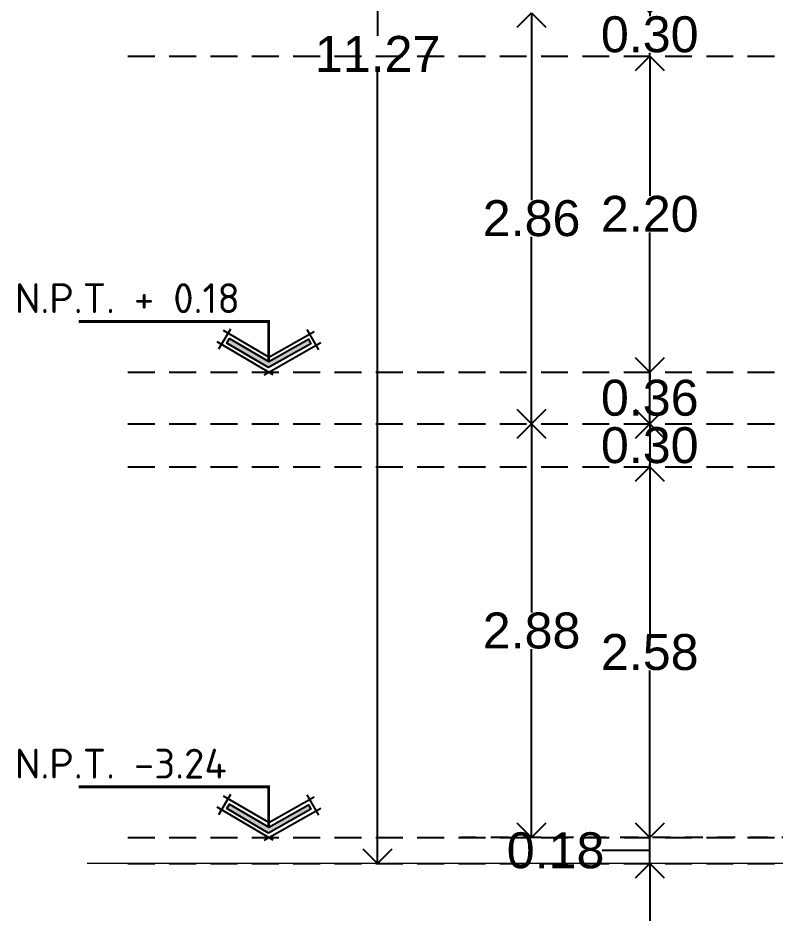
# Model space of a CAD drawing. Header units: metres. Extents: x -58 to 722, y -1100 to 345.
# Drawn here: x 230.74 to 236.01, y -501.27 to -494.98 of the extents above; entities that cross this region are included whole.
import ezdxf

# ---------------------------------------------------------------- set-up
doc = ezdxf.new("R2010")
doc.units = ezdxf.units.M
doc.header["$MEASUREMENT"] = 0
doc.linetypes.add('HIDDEN2', pattern=[0.1875, 0.125, -0.0625])
doc.layers.get('0').update_dxf_attribs({"color": 255})
doc.layers.get('DEFPOINTS').update_dxf_attribs({"color": 250})
for name, color, linetype in [('FSR_ARQ_007PROYECCIONES', 200, 'HIDDEN2'), ('FSR_ARQ_015COTAS', 125, 'Continuous'), ('TEXTOS', 7, 'Continuous')]:
    doc.layers.add(name, color=color, linetype=linetype)
doc.layers.add('muro bajo', color=33, linetype='Continuous', lineweight=9)
doc.styles.add('LOCAL', font='isocpeur.ttf', dxfattribs={"width": 0.75, "height": 0.15})
doc.styles.add('style1', font='arial.ttf')
doc.dimstyles.new('PP_PACO', dxfattribs={"dimtxt": 0.18, "dimasz": 0.075, "dimexe": 0.075, "dimexo": 0, "dimgap": 0, "dimtad": 0, "dimtih": 1, "dimtoh": 1, "dimzin": 1, "dimdsep": 46, "dimtxsty": 'style1', "dimcen": 0.15, "dimse1": 1, "dimse2": 1, "dimclrd": 256, "dimclre": 256, "dimadec": 0, "dimazin": 0, "dimtfac": 1, "dimtmove": 0, "dimatfit": 3, "dimfxl": 0.075, "dimarcsym": 0})

# ---------------------------------------------------------------- blocks, each defined once
blk = doc.blocks.new('_Open90')
at = {"color": 0, "linetype": 'ByBlock', "lineweight": -2}
for p, q in [((-0.5, 0.5), (0, 0)), ((0, 0), (-1, 0)), ((0, 0), (-0.5, -0.5))]:
    blk.add_line(p, q, dxfattribs=at)
blk = doc.blocks.new('*D772')
at = {"layer": 'DEFPOINTS', "color": 0, "ltscale": 0.005, "transparency": 16777216}
for p in [(235.1348, -500.6854), (235.318, -500.6854), (235.318, -500.8654)]:
    blk.add_point(p, dxfattribs=at)
at = {"layer": 'FSR_ARQ_015COTAS', "lineweight": -2, "ltscale": 0.005, "transparency": 16777216}
for p, q in [((235.1348, -500.4854), (235.1348, -500.2854)), ((235.1348, -500.8654), (235.1348, -500.6854)), ((235.1348, -500.8654), (235.1348, -500.6854)), ((235.1348, -500.7754), (234.8045, -500.7754)), ((235.1348, -501.0654), (235.1348, -501.2654))]:
    blk.add_line(p, q, dxfattribs=at)
at = {"layer": 'FSR_ARQ_015COTAS', "lineweight": -2, "ltscale": 0.005, "transparency": 16777216, "xscale": 0.2, "yscale": 0.2, "zscale": 0.2}
for p, rotation in [((235.1348, -500.6854), 270), ((235.1348, -500.8654), 90)]:
    blk.add_blockref('_Open90', p, dxfattribs=dict(at, rotation=rotation))
at = {"layer": 'FSR_ARQ_015COTAS', "color": 0, "ltscale": 0.005, "transparency": 16777216, "insert": (234.4796, -500.7754), "char_height": 0.25, "attachment_point": 5, "style": 'style1'}
blk.add_mtext('0.18', dxfattribs=at)
blk = doc.blocks.new('*D773')
at = {"layer": 'DEFPOINTS', "color": 0, "ltscale": 0.005, "transparency": 16777216}
for p in [(235.1348, -498.1054), (235.4831, -498.1054), (235.318, -500.6854)]:
    blk.add_point(p, dxfattribs=at)
at = {"layer": 'FSR_ARQ_015COTAS', "lineweight": -2, "ltscale": 0.005, "transparency": 16777216}
for p, q in [((235.1348, -498.3054), (235.1348, -499.2678)), ((235.1348, -500.4854), (235.1348, -499.5231))]:
    blk.add_line(p, q, dxfattribs=at)
at = {"layer": 'FSR_ARQ_015COTAS', "lineweight": -2, "ltscale": 0.005, "transparency": 16777216, "xscale": 0.2, "yscale": 0.2, "zscale": 0.2}
for p, rotation in [((235.1348, -498.1054), 90), ((235.1348, -500.6854), 270)]:
    blk.add_blockref('_Open90', p, dxfattribs=dict(at, rotation=rotation))
at = {"layer": 'FSR_ARQ_015COTAS', "color": 0, "ltscale": 0.005, "transparency": 16777216, "insert": (235.1348, -499.3954), "char_height": 0.25, "attachment_point": 5, "style": 'style1'}
blk.add_mtext('2.58', dxfattribs=at)
blk = doc.blocks.new('*D774')
at = {"layer": 'DEFPOINTS', "color": 0, "ltscale": 0.005, "transparency": 16777216}
for p in [(235.1348, -497.8054), (235.5474, -497.8054), (235.4831, -498.1054)]:
    blk.add_point(p, dxfattribs=at)
at = {"layer": 'FSR_ARQ_015COTAS', "lineweight": -2, "ltscale": 0.005, "transparency": 16777216}
for p, q in [((235.1348, -497.6054), (235.1348, -497.4054)), ((235.1348, -497.8054), (235.1348, -497.8277)), ((235.1348, -498.1054), (235.1348, -498.0832)), ((235.1348, -498.3054), (235.1348, -498.5054))]:
    blk.add_line(p, q, dxfattribs=at)
at = {"layer": 'FSR_ARQ_015COTAS', "lineweight": -2, "ltscale": 0.005, "transparency": 16777216, "xscale": 0.2, "yscale": 0.2, "zscale": 0.2}
for p, rotation in [((235.1348, -497.8054), 270), ((235.1348, -498.1054), 90)]:
    blk.add_blockref('_Open90', p, dxfattribs=dict(at, rotation=rotation))
at = {"layer": 'FSR_ARQ_015COTAS', "color": 0, "ltscale": 0.005, "transparency": 16777216, "insert": (235.1348, -497.9554), "char_height": 0.25, "attachment_point": 5, "style": 'style1'}
blk.add_mtext('0.30', dxfattribs=at)
blk = doc.blocks.new('*D775')
at = {"layer": 'DEFPOINTS', "color": 0, "ltscale": 0.005, "transparency": 16777216}
for p in [(235.1348, -497.4454), (235.5752, -497.4454), (235.5474, -497.8054)]:
    blk.add_point(p, dxfattribs=at)
at = {"layer": 'FSR_ARQ_015COTAS', "lineweight": -2, "ltscale": 0.005, "transparency": 16777216}
for p, q in [((235.1348, -497.2454), (235.1348, -497.0454)), ((235.1348, -497.4454), (235.1348, -497.4977)), ((235.1348, -497.8054), (235.1348, -497.7532)), ((235.1348, -498.0054), (235.1348, -498.2054))]:
    blk.add_line(p, q, dxfattribs=at)
at = {"layer": 'FSR_ARQ_015COTAS', "lineweight": -2, "ltscale": 0.005, "transparency": 16777216, "xscale": 0.2, "yscale": 0.2, "zscale": 0.2}
for p, rotation in [((235.1348, -497.4454), 270), ((235.1348, -497.8054), 90)]:
    blk.add_blockref('_Open90', p, dxfattribs=dict(at, rotation=rotation))
at = {"layer": 'FSR_ARQ_015COTAS', "color": 0, "ltscale": 0.005, "transparency": 16777216, "insert": (235.1348, -497.6254), "char_height": 0.25, "attachment_point": 5, "style": 'style1'}
blk.add_mtext('0.36', dxfattribs=at)
blk = doc.blocks.new('*D776')
at = {"layer": 'DEFPOINTS', "color": 0, "ltscale": 0.005, "transparency": 16777216}
for p in [(235.1348, -495.2454), (235.8419, -495.2454), (235.5752, -497.4454)]:
    blk.add_point(p, dxfattribs=at)
at = {"layer": 'FSR_ARQ_015COTAS', "lineweight": -2, "ltscale": 0.005, "transparency": 16777216}
for p, q in [((235.1348, -495.4454), (235.1348, -496.2178)), ((235.1348, -497.2454), (235.1348, -496.4731))]:
    blk.add_line(p, q, dxfattribs=at)
at = {"layer": 'FSR_ARQ_015COTAS', "lineweight": -2, "ltscale": 0.005, "transparency": 16777216, "xscale": 0.2, "yscale": 0.2, "zscale": 0.2}
for p, rotation in [((235.1348, -495.2454), 90), ((235.1348, -497.4454), 270)]:
    blk.add_blockref('_Open90', p, dxfattribs=dict(at, rotation=rotation))
at = {"layer": 'FSR_ARQ_015COTAS', "color": 0, "ltscale": 0.005, "transparency": 16777216, "insert": (235.1348, -496.3454), "char_height": 0.25, "attachment_point": 5, "style": 'style1'}
blk.add_mtext('2.20', dxfattribs=at)
blk = doc.blocks.new('*D777')
at = {"layer": 'DEFPOINTS', "color": 0, "ltscale": 0.005, "transparency": 16777216}
for p in [(235.1348, -494.9454), (235.9155, -494.9454), (235.8419, -495.2454)]:
    blk.add_point(p, dxfattribs=at)
at = {"layer": 'FSR_ARQ_015COTAS', "lineweight": -2, "ltscale": 0.005, "transparency": 16777216}
for p, q in [((235.1348, -494.7454), (235.1348, -494.5454)), ((235.1348, -494.9454), (235.1348, -494.9677)), ((235.1348, -495.2454), (235.1348, -495.2232)), ((235.1348, -495.4454), (235.1348, -495.6454))]:
    blk.add_line(p, q, dxfattribs=at)
at = {"layer": 'FSR_ARQ_015COTAS', "lineweight": -2, "ltscale": 0.005, "transparency": 16777216, "xscale": 0.2, "yscale": 0.2, "zscale": 0.2}
for p, rotation in [((235.1348, -494.9454), 270), ((235.1348, -495.2454), 90)]:
    blk.add_blockref('_Open90', p, dxfattribs=dict(at, rotation=rotation))
at = {"layer": 'FSR_ARQ_015COTAS', "color": 0, "ltscale": 0.005, "transparency": 16777216, "insert": (235.1348, -495.0954), "char_height": 0.25, "attachment_point": 5, "style": 'style1'}
blk.add_mtext('0.30', dxfattribs=at)
blk = doc.blocks.new('*D778')
at = {"layer": 'DEFPOINTS', "color": 0, "ltscale": 0.005, "transparency": 16777216}
for p in [(234.3125, -497.8054), (234.5189, -497.8054), (234.5189, -500.6854)]:
    blk.add_point(p, dxfattribs=at)
at = {"layer": 'FSR_ARQ_015COTAS', "lineweight": -2, "ltscale": 0.005, "transparency": 16777216}
for p, q in [((234.3125, -498.0054), (234.3125, -499.1178)), ((234.3125, -500.4854), (234.3125, -499.3731))]:
    blk.add_line(p, q, dxfattribs=at)
at = {"layer": 'FSR_ARQ_015COTAS', "lineweight": -2, "ltscale": 0.005, "transparency": 16777216, "xscale": 0.2, "yscale": 0.2, "zscale": 0.2}
for p, rotation in [((234.3125, -497.8054), 90), ((234.3125, -500.6854), 270)]:
    blk.add_blockref('_Open90', p, dxfattribs=dict(at, rotation=rotation))
at = {"layer": 'FSR_ARQ_015COTAS', "color": 0, "ltscale": 0.005, "transparency": 16777216, "insert": (234.3125, -499.2454), "char_height": 0.25, "attachment_point": 5, "style": 'style1'}
blk.add_mtext('2.88', dxfattribs=at)
blk = doc.blocks.new('*D779')
at = {"layer": 'DEFPOINTS', "color": 0, "ltscale": 0.005, "transparency": 16777216}
for p in [(234.3125, -494.9454), (235.2232, -494.9454), (234.5189, -497.8054)]:
    blk.add_point(p, dxfattribs=at)
at = {"layer": 'FSR_ARQ_015COTAS', "lineweight": -2, "ltscale": 0.005, "transparency": 16777216}
for p, q in [((234.3125, -495.1454), (234.3125, -496.2478)), ((234.3125, -497.6054), (234.3125, -496.5031))]:
    blk.add_line(p, q, dxfattribs=at)
at = {"layer": 'FSR_ARQ_015COTAS', "lineweight": -2, "ltscale": 0.005, "transparency": 16777216, "xscale": 0.2, "yscale": 0.2, "zscale": 0.2}
for p, rotation in [((234.3125, -494.9454), 90), ((234.3125, -497.8054), 270)]:
    blk.add_blockref('_Open90', p, dxfattribs=dict(at, rotation=rotation))
at = {"layer": 'FSR_ARQ_015COTAS', "color": 0, "ltscale": 0.005, "transparency": 16777216, "insert": (234.3125, -496.3754), "char_height": 0.25, "attachment_point": 5, "style": 'style1'}
blk.add_mtext('2.86', dxfattribs=at)
blk = doc.blocks.new('*D782')
at = {"layer": 'DEFPOINTS', "color": 0, "ltscale": 0.005, "transparency": 16777216}
for p in [(233.2415, -489.5954), (233.8176, -489.5954), (233.8176, -500.8654)]:
    blk.add_point(p, dxfattribs=at)
at = {"layer": 'FSR_ARQ_015COTAS', "lineweight": -2, "ltscale": 0.005, "transparency": 16777216}
for p, q in [((233.2415, -489.7954), (233.2415, -495.1049)), ((233.2415, -500.6654), (233.2415, -495.356))]:
    blk.add_line(p, q, dxfattribs=at)
at = {"layer": 'FSR_ARQ_015COTAS', "lineweight": -2, "ltscale": 0.005, "transparency": 16777216, "xscale": 0.2, "yscale": 0.2, "zscale": 0.2}
for p, rotation in [((233.2415, -489.5954), 90), ((233.2415, -500.8654), 270)]:
    blk.add_blockref('_Open90', p, dxfattribs=dict(at, rotation=rotation))
at = {"layer": 'FSR_ARQ_015COTAS', "color": 0, "ltscale": 0.005, "transparency": 16777216, "insert": (233.2415, -495.2304), "char_height": 0.25, "attachment_point": 5, "style": 'style1'}
blk.add_mtext('11.27', dxfattribs=at)
blk = doc.blocks.new('Flecha_1')
blk.add_hatch(color=256).paths.add_polyline_path([(0, 0.000758), (0.003041, -0.000998), (0.002854, -0.001323), (0, 0.000325), (-0.002854, -0.001323), (-0.003041, -0.000998)])
for p, q in [((0.000325, 0.00127), (-0.00375, -0.001083)), ((-0.000325, 0.00127), (0.00375, -0.001083)), ((0, 0), (-0.003281, -0.001894)), ((0, 0), (0.003281, -0.001894)), ((-0.003613, -0.00057), (-0.002769, -0.002032)), ((0.003613, -0.00057), (0.002769, -0.002032))]:
    blk.add_line(p, q)
blk.add_lwpolyline([(0, 0.000758), (0.003041, -0.000998), (0.002854, -0.001323), (0, 0.000325), (-0.002854, -0.001323), (-0.003041, -0.000998)], close=True)

msp = doc.modelspace()

# ---------------------------------------------------------------- linework, layer by layer
at = {"layer": 'FSR_ARQ_007PROYECCIONES', "ltscale": 1.5}
for p, q in [((231.5034, -495.2454), (248.5346, -495.2454)), ((231.5034, -497.4454), (248.5346, -497.4454)), ((231.5034, -497.8054), (248.5346, -497.8054)), ((231.5034, -498.1054), (248.5346, -498.1054)), ((231.5034, -500.6854), (248.5346, -500.6854)), ((231.5034, -500.8654), (248.5346, -500.8654))]:
    msp.add_line(p, q, dxfattribs=at)
at = {"layer": 'FSR_ARQ_007PROYECCIONES'}
msp.add_lwpolyline([(236.8532, -500.6851), (233.8171, -500.6851)], dxfattribs=at)
at = {"layer": 'muro bajo', "ltscale": 0.005}
msp.add_lwpolyline([(248.9897, -500.8654), (231.2215, -500.8654)], dxfattribs=at)
at = {"layer": 'TEXTOS', "const_width": 0.02}
for points in [[(232.4838, -497.3725), (232.4838, -497.0923), (231.1621, -497.0923)], [(232.4838, -500.6125), (232.4838, -500.3323), (231.1621, -500.3323)]]:
    msp.add_lwpolyline(points, dxfattribs=at)

# ---------------------------------------------------------------- block references
at = {"layer": 'TEXTOS', "xscale": 96.2046114645297, "yscale": 96.2046114645297, "zscale": 96.2046114645297, "rotation": 179.5449717127302}
for p in [(232.484, -497.3413), (232.484, -500.5813)]:
    msp.add_blockref('Flecha_1', p, dxfattribs=at)

# ---------------------------------------------------------------- texts
at = {"layer": 'TEXTOS', "style": 'LOCAL'}
for s, p in [('N.P.T. + 0.18', (230.7177, -497.0344)), ('N.P.T. -3.24', (230.7177, -500.2744))]:
    msp.add_text(s, height=0.207504, rotation=360, dxfattribs=at).set_placement(p)

# ---------------------------------------------------------------- dimensions: what is measured, and where the dimension line sits
at = {"layer": 'FSR_ARQ_015COTAS', "ltscale": 0.005}
for base, p1, p2, picture, middle in [((233.2415, -489.5954), (233.8176, -500.8654), (233.8176, -489.5954), '*D782', (233.2415, -495.2304)), ((235.1348, -494.9454), (235.8419, -495.2454), (235.9155, -494.9454), '*D777', (235.1348, -495.0954)), ((234.3125, -494.9454), (234.5189, -497.8054), (235.2232, -494.9454), '*D779', (234.3125, -496.3754)), ((235.1348, -495.2454), (235.5752, -497.4454), (235.8419, -495.2454), '*D776', (235.1348, -496.3454)), ((235.1348, -497.4454), (235.5474, -497.8054), (235.5752, -497.4454), '*D775', (235.1348, -497.6254)), ((235.1348, -497.8054), (235.4831, -498.1054), (235.5474, -497.8054), '*D774', (235.1348, -497.9554)), ((234.3125, -497.8054), (234.5189, -500.6854), (234.5189, -497.8054), '*D778', (234.3125, -499.2454)), ((235.1348, -498.1054), (235.318, -500.6854), (235.4831, -498.1054), '*D773', (235.1348, -499.3954)), ((235.1348, -500.6854), (235.318, -500.8654), (235.318, -500.6854), '*D772', (234.8045, -500.7754))]:
    dim = msp.add_linear_dim(base=base, p1=p1, p2=p2, angle=90, dimstyle='PP_PACO', override={"dimtxt": 0.25, "dimasz": 0.2, "dimblk1": 'Open90', "dimblk2": 'Open90', "dimsah": 1, "dimtmove": 1, "dimfxlon": 1}, dxfattribs=at)
    dim.commit()
    dim.dimension.update_dxf_attribs({"geometry": picture, "text_midpoint": middle})

doc.saveas('drawing.dxf')
